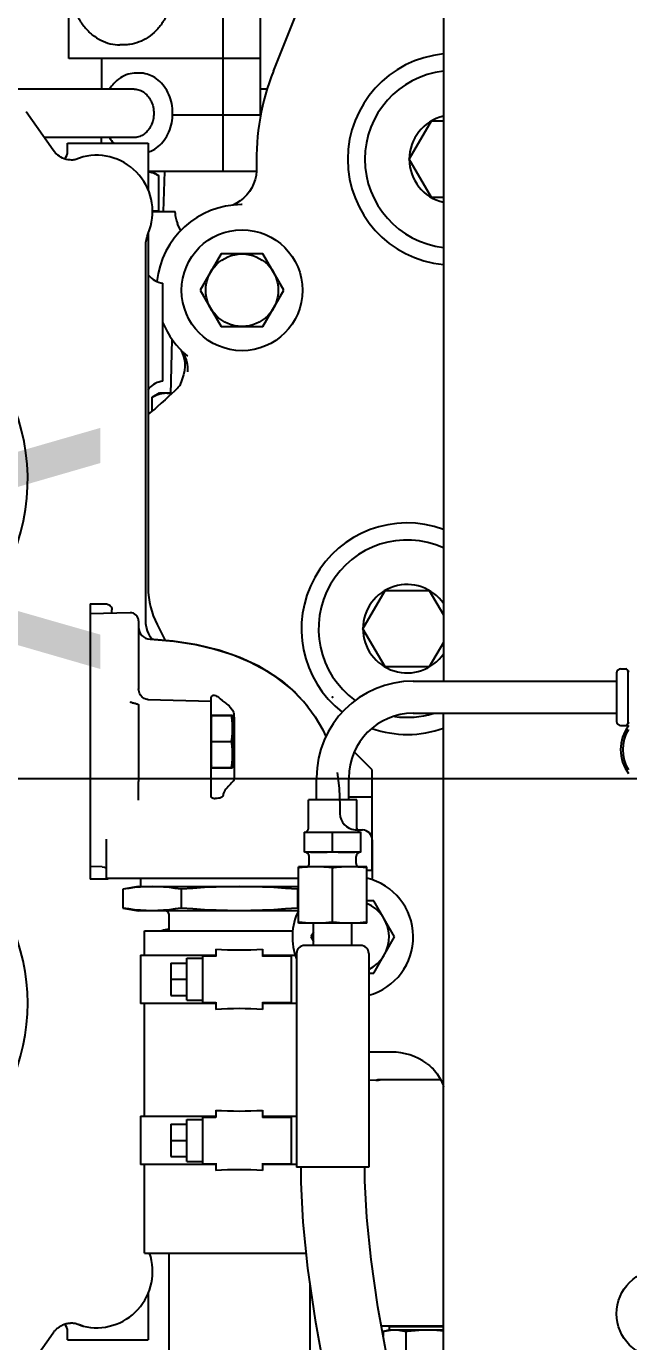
# Model space of a CAD drawing. Header units: millimetres. Extents: x 156850 to 204135, y 56350 to 74150.
# Drawn here: x 158803.9 to 158953.5, y 62657.6 to 62984 of the extents above; entities that cross this region are included whole.
import ezdxf
from ezdxf.enums import TextEntityAlignment as Align

# ---------------------------------------------------------------- set-up
doc = ezdxf.new("R2010")
doc.units = ezdxf.units.MM
doc.header["$LTSCALE"] = 150
doc.linetypes.add('X-2F-PLAN$0$CENTER', pattern=[2, 1.25, -0.25, 0.25, -0.25])
doc.layers.add('-----33 Equipment', color=5, linetype='Continuous')
doc.styles.add('X-2F-PLAN$0$ELEC', font='malgun.ttf')

# ---------------------------------------------------------------- blocks, each defined once
blk = doc.blocks.new('X-2F-PLAN$0$AUDIT_I_260115101451-0')
at = {"color": 0}
for p, q in [((295.22, -515.25), (304.79, -508.54)), ((294.9, -518.8), (297, -518.8)), ((297, -518.8), (297, -538.8)), ((115.52, -524.4), (114.36, -524.4)), ((181.48, -524.4), (115.52, -524.4)), ((117.39, -527.38), (117.48, -524.4)), ((180.45, -534.35), (180.19, -524.4)), ((182.64, -524.4), (181.48, -524.4)), ((182.67, -525.08), (182.67, -528.27)), ((124.24, -528.36), (114.5, -528.36)), ((114.5, -576.1), (114.5, -528.36)), ((107.18, -532.53), (106.5, -536.4)), ((111.82, -532.53), (107.18, -532.53)), ((112.5, -536.4), (111.82, -532.53)), ((21.5, -537.9), (43.5, -537.9)), ((21.5, -537.9), (21.5, -577.99)), ((55.5, -536.9), (43.5, -536.9)), ((43.5, -555.6), (43.5, -536.9)), ((55.5, -536.9), (55.5, -555.6)), ((55.5, -537.9), (83.5, -537.9)), ((95.5, -536.9), (83.5, -536.9)), ((83.5, -555.6), (83.5, -536.9)), ((95.5, -536.9), (95.5, -555.6)), ((95.5, -537.9), (101.5, -537.9)), ((101.5, -537.9), (101.5, -574.68)), ((106.5, -576.1), (106.5, -536.4)), ((112.47, -538.31), (112.38, -536.87)), ((112.5, -539.75), (112.47, -538.31)), ((112.5, -536.4), (112.5, -576.1)), ((112.5, -536.95), (114.5, -536.95)), ((133.95, -536.4), (138.54, -536.4)), ((157.6, -536.4), (138.55, -536.4)), ((178.45, -536.4), (161.55, -536.4)), ((178.59, -538.2), (271.52, -538.2)), ((158.94, -538.75), (158.53, -554.4)), ((177.52, -541), (173.57, -543.03)), ((274.55, -538.8), (186.65, -538.8)), ((235.82, -538.8), (236.17, -539.06)), ((236.17, -539.06), (235.83, -538.8)), ((264.18, -538.93), (264.36, -538.8)), ((264.18, -538.93), (264.36, -538.8)), ((297, -538.8), (285.41, -538.8)), ((21.5, -543.9), (-32.65, -543.9)), ((53.5, -544.4), (45.5, -544.4)), ((45.5, -544.4), (45.5, -548.4)), ((49.5, -544.4), (49.5, -548.4)), ((53.5, -544.4), (53.5, -548.4)), ((93.5, -544.4), (85.5, -544.4)), ((85.5, -544.4), (85.5, -548.4)), ((89.5, -544.4), (89.5, -548.4)), ((93.5, -544.4), (93.5, -548.4)), ((105.7, -543.9), (101.5, -543.9)), ((237.92, -542.4), (262.27, -542.4)), ((44.3, -548.4), (54.7, -548.4)), ((44.3, -548.4), (44.3, -552.4)), ((54.7, -548.4), (54.7, -552.4)), ((84.3, -548.4), (94.7, -548.4)), ((84.3, -548.4), (84.3, -552.4)), ((94.7, -548.4), (94.7, -552.4)), ((111.82, -546.97), (107.18, -546.97)), ((43.7, -552.4), (55.3, -552.4)), ((43.7, -552.4), (43.7, -555.6)), ((55.3, -552.4), (55.3, -555.6)), ((83.7, -552.4), (95.3, -552.4)), ((83.7, -552.4), (83.7, -555.6)), ((95.3, -552.4), (95.3, -555.6)), ((134.93, -554.4), (158.95, -554.4)), ((142, -554.55), (155, -554.55)), ((142, -554.55), (142, -559.7)), ((142.02, -554.55), (142.02, -559.43)), ((142.68, -554.4), (142.53, -554.55)), ((148.48, -554.55), (148.48, -559.43)), ((148.52, -554.55), (148.52, -559.43)), ((154.46, -554.55), (154.31, -554.4)), ((154.98, -554.55), (154.98, -559.43)), ((155, -554.55), (155, -559.7)), ((43.85, -555.6), (42.03, -555.6)), ((56.97, -555.6), (55.15, -555.6)), ((83.85, -555.6), (82.03, -555.6)), ((96.97, -555.6), (95.15, -555.6)), ((135.23, -557.4), (135.22, -557.4)), ((135.22, -557.4), (135.22, -557.4)), ((154.41, -560.11), (139.2, -560.11)), ((142, -559.43), (142.02, -559.43)), ((142, -559.7), (155, -559.7)), ((148.48, -559.43), (148.52, -559.43)), ((154.98, -559.43), (155, -559.43)), ((43.85, -567.2), (42.03, -567.2)), ((43.5, -575.65), (43.5, -567.2)), ((43.7, -567.2), (43.7, -574.4)), ((56.97, -567.2), (55.15, -567.2)), ((55.3, -567.2), (55.3, -574.4)), ((55.5, -567.2), (55.5, -575.65)), ((83.85, -567.2), (82.03, -567.2)), ((83.5, -575.65), (83.5, -567.2)), ((83.7, -567.2), (83.7, -574.4)), ((96.97, -567.2), (95.15, -567.2)), ((95.3, -567.2), (95.3, -574.4)), ((95.5, -567.2), (95.5, -575.29)), ((43.7, -574.4), (55.3, -574.4)), ((83.7, -574.4), (95.3, -574.4)), ((111.82, -575.83), (107.18, -575.83)), ((14.12, -578.9), (-32.65, -578.9)), ((132.5, -586.4), (130.61, -586.4)), ((126.61, -590.23), (126.56, -592.01)), ((124.06, -594.44), (114.5, -594.44))]:
    blk.add_line(p, q, dxfattribs=at)
for points in [[(293.13, -517.98), (293.3, -517.55), (293.51, -517.14), (293.74, -516.76), (293.99, -516.4), (294.27, -516.08), (294.55, -515.79)], [(294.55, -515.79), (294.88, -515.5), (295.22, -515.25)], [(292.91, -520.85), (292.9, -520.79), (292.88, -520.68), (292.85, -520.53), (292.83, -520.32), (292.81, -520.07), (292.81, -519.76), (292.82, -519.39), (292.88, -518.95), (292.98, -518.47), (293.13, -517.98)], [(293.25, -521.75), (293.15, -521.51), (293.07, -521.28), (292.99, -521.06), (292.91, -520.85)], [(114.33, -528.27), (114.33, -525.08), (114.33, -524.96), (114.33, -524.84), (114.33, -524.73), (114.34, -524.63), (114.34, -524.54), (114.35, -524.46), (114.36, -524.42), (114.36, -524.4)], [(182.64, -524.4), (182.64, -524.42), (182.65, -524.46), (182.66, -524.54), (182.66, -524.63), (182.67, -524.73), (182.67, -524.84), (182.67, -524.96), (182.67, -525.08)], [(114.5, -528.97), (114.46, -528.89), (114.38, -528.68), (114.34, -528.47), (114.33, -528.27)], [(117.39, -527.38), (117.31, -527.96), (117.16, -528.36)], [(182.67, -528.27), (182.66, -528.47), (182.62, -528.68), (182.54, -528.89), (182.44, -529.09), (182.3, -529.28), (182.13, -529.44), (181.94, -529.58), (181.72, -529.69), (181.48, -529.76), (181.22, -529.79)], [(106.62, -536.87), (106.75, -535.44), (106.94, -534), (107.18, -532.53)], [(112.38, -536.87), (112.25, -535.44), (112.06, -534), (111.82, -532.53)], [(158.11, -534.86), (158.07, -535.12), (158.03, -535.35), (157.98, -535.57), (157.93, -535.76), (157.89, -535.93), (157.84, -536.08), (157.78, -536.21), (157.72, -536.31), (157.66, -536.38), (157.6, -536.4)], [(158.11, -534.86), (158.16, -534.68), (158.22, -534.53), (158.29, -534.42), (158.37, -534.35)], [(106.5, -539.75), (106.53, -538.31), (106.62, -536.87)], [(138.54, -536.4), (138.54, -536.4), (138.55, -536.4)], [(158.94, -538.76), (158.96, -538.56), (159.03, -538.22), (159.21, -537.8), (159.52, -537.34), (159.97, -536.93), (160.52, -536.61)], [(160.52, -536.61), (161.13, -536.44), (161.55, -536.4)], [(173.84, -539.78), (174.42, -539.38), (175.19, -538.96), (176, -538.63), (176.85, -538.39), (177.72, -538.25), (178.59, -538.2)], [(271.52, -538.2), (272.31, -538.24), (273.09, -538.36), (273.86, -538.55), (274.6, -538.82)], [(107.18, -546.97), (106.94, -545.49), (106.75, -544.06), (106.62, -542.63), (106.53, -541.19), (106.5, -539.75)], [(111.82, -546.97), (112.06, -545.49), (112.25, -544.06), (112.38, -542.63), (112.47, -541.19), (112.5, -539.75)], [(173.88, -539.25), (173.39, -545.17), (172.57, -550.51), (171.46, -555.31), (170.06, -559.75), (168.27, -564.07), (166.02, -568.29), (163.44, -572.06), (160.68, -575.25), (157.74, -577.97), (157.12, -578.47)], [(157.12, -578.47), (158.45, -577.37), (161.65, -574.22), (164.57, -570.51), (167.17, -566.27), (169.38, -561.53), (171.16, -556.36), (172.5, -550.84), (173.41, -545.02), (173.88, -539.25)], [(237.92, -542.4), (237.84, -541.92), (237.72, -541.46), (237.56, -541), (237.36, -540.56), (237.11, -540.15), (236.83, -539.75), (236.51, -539.39), (236.17, -539.06)], [(264.18, -538.93), (263.8, -539.26), (263.46, -539.63), (263.15, -540.04), (262.88, -540.47), (262.66, -540.93), (262.49, -541.4), (262.36, -541.9), (262.27, -542.4)], [(106.5, -561.4), (106.53, -558.52), (106.62, -555.65), (106.75, -552.78), (106.94, -549.91), (107.18, -546.97)], [(112.5, -561.4), (112.47, -558.52), (112.38, -555.65), (112.25, -552.78), (112.06, -549.91), (111.82, -546.97)], [(134.33, -555.2), (134.36, -554.97), (134.44, -554.75), (134.56, -554.57), (134.73, -554.44), (134.93, -554.4)], [(158.95, -554.4), (159.18, -554.41), (159.39, -554.45), (159.57, -554.5), (159.72, -554.57), (159.85, -554.67), (159.94, -554.79), (160, -554.92), (160.01, -555.05), (159.98, -555.2)], [(135.22, -557.4), (135.03, -557.36), (134.86, -557.25), (134.71, -557.07), (134.58, -556.83), (134.48, -556.55), (134.4, -556.22), (134.35, -555.85), (134.34, -555.45)], [(135.42, -557.42), (135.32, -557.4), (135.22, -557.4)], [(136.66, -558.1), (136.36, -557.87), (136.03, -557.66), (135.72, -557.51), (135.42, -557.42)], [(139.2, -560.11), (138.97, -560.06), (138.72, -559.94), (138.48, -559.75), (138.22, -559.52), (137.94, -559.26), (137.64, -558.97), (137.33, -558.67), (137, -558.38), (136.66, -558.1)], [(157.99, -558.06), (157.8, -558.3), (157.59, -558.57), (157.33, -558.87), (157.01, -559.19), (156.65, -559.5), (156.25, -559.77), (155.82, -559.94)], [(158.72, -557.13), (158.53, -557.35), (158.35, -557.59), (157.99, -558.06)], [(159.51, -556.24), (159.12, -556.68), (158.72, -557.13)], [(159.78, -555.78), (159.67, -556.01), (159.51, -556.24)], [(159.98, -555.2), (159.88, -555.49), (159.78, -555.78)], [(107.18, -575.83), (106.94, -572.89), (106.75, -570.01), (106.62, -567.15), (106.53, -564.28), (106.5, -561.4)], [(111.82, -575.83), (112.06, -572.89), (112.25, -570.01), (112.38, -567.15), (112.47, -564.28), (112.5, -561.4)], [(145.25, -559.7), (144.18, -559.67), (143.11, -559.58), (142.02, -559.43)], [(148.48, -559.43), (147.39, -559.58), (146.32, -559.67), (145.25, -559.7)], [(151.75, -559.7), (150.68, -559.67), (149.61, -559.58), (148.52, -559.43)], [(154.98, -559.43), (153.89, -559.58), (152.82, -559.67), (151.75, -559.7)], [(155.82, -559.94), (155.35, -560.03), (154.88, -560.09), (154.41, -560.11)], [(107.14, -576.1), (107.18, -575.83)], [(111.86, -576.1), (111.82, -575.83)], [(157.12, -578.47), (154.65, -580.25), (151.4, -582.14), (149.73, -582.89)], [(140.8, -585.68), (136.89, -586.21), (132.5, -586.4)], [(126.61, -590.23), (126.61, -590.23), (126.61, -590.2), (126.61, -590.15)]]:
    blk.add_lwpolyline(points, dxfattribs=at)
for centre, radius, start, end in [((213.5, -459.4), 49.5, 244.7887, 350.3592), ((83.5, -459.4), 49.5, 208.7645, 306.7902), ((294.9, -516.3), 2.5, 224.0752, 270), ((17, -525.9), 14, 166.4702, 288.7662), ((280, -525.9), 14, 247.3287, 13.5298), ((178.45, -534.4), 2, 270, 1.5), ((176.88, -539.4), 3, 90, 177.1712), ((186.65, -558.8), 20, 90, 117.1464), ((105.7, -543.1), 0.8, 270, 0), ((130.61, -590.4), 4, 90, 176.4306), ((124.06, -591.94), 2.5, 270, 358.5)]:
    blk.add_arc(centre, radius, start, end, dxfattribs=at)
for centre, major_axis, ratio, start_param, end_param in [((52.21, -547.15), (46.96, -28.34), 0.661589, -3.050774, -3.02479), ((244.79, -547.15), (46.96, 28.34), 0.661589, -0.116802, -0.090819), ((148.5, -529.13), (50, 0), 0.017455, -0.880419, -0.857455), ((95.86, -544.2), (-4.25, -4.25), 0.998783, 2.406273, 2.703402), ((36.75, -561.4), (0, -23.5), 0.23205, 1.321411, 1.820182), ((62.25, -561.4), (0, -23.5), 0.23205, -1.820182, -1.321411), ((76.75, -561.4), (0, -23.5), 0.23205, 1.321411, 1.820182), ((102.25, -561.4), (0, -23.5), 0.23205, -1.820182, -1.321411), ((148.5, -845.86), (11.44, -572.83), 0.016937, -2.103323, -2.102812)]:
    blk.add_ellipse(centre, major_axis=major_axis, ratio=ratio, start_param=start_param, end_param=end_param, dxfattribs=at)
blk = doc.blocks.new('X-2F-PLAN$0$A$C73FA2420')
at = {"color": 0, "linetype": 'Continuous'}
for p, q in [((3214.13, 607.58), (3214.13, 651.79)), ((2895.94, 634.34), (2905.52, 627.63)), ((3202.13, 607.58), (3202.13, 629.86)), ((2903.73, 624.08), (2905.83, 624.08)), ((2903.73, 624.08), (2903.73, 604.08)), ((3221.73, 623.79), (3239.73, 623.79)), ((3221.73, 576.2), (3221.73, 623.79)), ((3200.73, 615.63), (3202.13, 615.63)), ((3221.73, 615.63), (3214.13, 615.63)), ((3225.13, 610.01), (3225.13, 611.08)), ((2915.33, 604.08), (2903.73, 604.08)), ((3133.35, 604.08), (3134.56, 602.66)), ((3193.73, 577.18), (3193.73, 604.08)), ((3218.13, 606.28), (3218.13, 607)), ((3134.15, 603.13), (3137.66, 603.13)), ((3134.75, 602.44), (3134.56, 602.66)), ((3137.66, 603.13), (3138.73, 601.28)), ((3138.73, 601.28), (3138.73, 598.45)), ((3183.73, 602.98), (3183.73, 597.4)), ((3183.93, 602.99), (3183.93, 601.42)), ((3183.93, 601.42), (3192.66, 601.42)), ((3192.66, 601.42), (3193.73, 603.28)), ((3138.35, 598.46), (3151.97, 598.1)), ((3183.45, 597.39), (3183.73, 597.4)), ((3183.73, 600.3), (3193.73, 599.96)), ((3207.73, 598.07), (3207.73, 576.2)), ((3139.74, 597), (3139.71, 597.02)), ((3140.55, 596.2), (3140.55, 596.21)), ((3141.98, 595.74), (3140.55, 596.2)), ((3140.75, 596.17), (3140.65, 596.23)), ((3140.83, 596.11), (3140.75, 596.17)), ((3143.23, 595.33), (3141.98, 595.74)), ((3144.3, 595.07), (3143.22, 595.33)), ((3146.06, 594.99), (3146.07, 594.99)), ((3147.93, 594.39), (3147.87, 594.33)), ((3180.58, 596.75), (3180.8, 596.84)), ((3180.58, 596.75), (3180.58, 596.75)), ((3180.79, 596.84), (3180.8, 596.84)), ((3164.23, 591.17), (3155.23, 585.97)), ((3173.23, 585.97), (3164.23, 591.17)), ((3155.23, 585.97), (3155.23, 575.58)), ((3173.23, 575.58), (3173.23, 585.97)), ((3193.73, 585.45), (3239.73, 585.45)), ((3185.48, 580.76), (3185.48, 580.89)), ((3185.48, 580.89), (3185.48, 580.89)), ((3155.23, 575.58), (3164.23, 570.39)), ((3164.23, 570.39), (3173.23, 575.58)), ((3207.39, 576.2), (3239.73, 576.2)), ((3214.13, 574.53), (3214.13, 576.2)), ((3218.59, 572.98), (3262.95, 555.25)), ((2999.63, 567.23), (2946.63, 567.23)), ((2946.63, 549.33), (2946.63, 567.23)), ((3001.63, 551.33), (3001.63, 565.23)), ((3007.13, 566.78), (3021.13, 566.78)), ((3007.13, 549.78), (3007.13, 566.78)), ((3021.13, 549.78), (3021.13, 566.78)), ((3024.73, 565.28), (3029.73, 565.28)), ((3024.73, 551.28), (3024.73, 565.28)), ((3029.73, 565.28), (3029.73, 551.28)), ((3001.63, 563.03), (3007.13, 563.03)), ((3003.73, 563.67), (3002.62, 563.03)), ((3004.85, 563.03), (3003.73, 563.67)), ((3021.13, 564.53), (3021.23, 564.42)), ((3021.94, 564.13), (3023.73, 564.13)), ((3030.73, 564.28), (3037.73, 564.28)), ((3037.73, 552.28), (3037.73, 564.28)), ((3037.73, 562.28), (3043.23, 562.28)), ((3007.36, 558.28), (3020.89, 558.28)), ((3024.92, 558.28), (3029.73, 558.28)), ((3001.63, 553.53), (3007.13, 553.53)), ((3021.13, 552.03), (3021.23, 552.13)), ((3021.94, 552.43), (3023.73, 552.43)), ((3030.73, 552.28), (3037.73, 552.28)), ((3037.73, 554.28), (3043.23, 554.28)), ((3038.42, 548.48), (3038.42, 554.28)), ((3045.23, 548.48), (3049.66, 552.91)), ((2999.63, 549.33), (2946.63, 549.33)), ((2968.18, 549.33), (2968.23, 547.31)), ((2975.18, 549.33), (2975.18, 543.71)), ((2994.73, 549.33), (2994.73, 548.08)), ((3007.13, 549.78), (3021.13, 549.78)), ((3012.73, 548.08), (3012.73, 549.78)), ((3020.23, 548.48), (3020.23, 549.78)), ((3020.23, 548.48), (3045.23, 548.48)), ((3024.73, 551.28), (3029.73, 551.28)), ((3070.73, 545.26), (3080.23, 550.75)), ((3080.23, 550.75), (3089.73, 545.26)), ((2905.84, 545.75), (2904.64, 545.75)), ((2905.86, 545.68), (2906.23, 544.28)), ((2907.23, 546.21), (2907.23, 530.78)), ((2968.23, 547.06), (2968.23, 547.09)), ((2968.23, 532), (2968.23, 547.06)), ((2994.73, 548.08), (3003.73, 542.89)), ((3003.73, 542.89), (3012.73, 548.08)), ((3070.73, 534.29), (3070.73, 545.26)), ((3089.73, 545.26), (3089.73, 534.29)), ((2906.23, 544.28), (2906.23, 530.78)), ((2906.23, 544.18), (2907.05, 544.18)), ((2907.05, 544.18), (2907.05, 530.78)), ((2905.84, 540.14), (2901.13, 540.14)), ((3187.23, 533.76), (3196.73, 539.25)), ((3196.73, 539.25), (3206.23, 533.76)), ((3059.23, 538.28), (3059.23, 487.78)), ((3067.23, 538.28), (3067.23, 487.78)), ((3076.82, 530.78), (3070.73, 534.29)), ((3089.73, 534.29), (3083.65, 530.78)), ((3187.23, 530.78), (3187.23, 533.76)), ((3206.23, 533.76), (3206.23, 530.78)), ((2837.21, 530.78), (3059.23, 530.78)), ((3411.23, 530.78), (3067.23, 530.78)), ((3056.23, 486.78), (3056.23, 485.53)), ((3069.23, 487.78), (3057.23, 487.78)), ((3070.23, 486.78), (3070.23, 485.53)), ((3056.63, 484.93), (3069.83, 484.93))]:
    blk.add_line(p, q, dxfattribs=at)
for points in [[(2898.39, 544.62), (2911.93, 547.06), (2923.7, 548.76), (2934.07, 549.81), (2943.22, 550.29), (2946.63, 550.3)], [(2946.63, 566.2), (2942.81, 566.18), (2932.94, 565.67), (2921.55, 564.52), (2908.59, 562.63), (2893.99, 559.95)], [(3139.71, 597.02), (3139.19, 597.57), (3138.54, 598.26), (3137.82, 599.04), (3137.04, 599.89), (3136.2, 600.82), (3135.31, 601.82), (3134.75, 602.44)], [(3140.65, 596.23), (3140.54, 596.31), (3140.4, 596.41), (3140.25, 596.53), (3140.08, 596.68), (3139.89, 596.84), (3139.74, 597)], [(3146.06, 594.99), (3145.29, 594.97), (3144.3, 595.07)], [(3149.3, 595.89), (3148.7, 595.61), (3147.81, 595.3), (3146.9, 595.09), (3146.07, 594.99)], [(3179.03, 596), (3179.63, 596.32), (3180.58, 596.75)], [(3194.79, 577.15), (3193.82, 577.17), (3192.73, 577.3), (3191.67, 577.54), (3190.64, 577.9), (3189.66, 578.38), (3188.73, 578.95), (3187.88, 579.63), (3187.1, 580.39), (3186.41, 581.23), (3185.81, 582.15), (3185.35, 583.07)], [(2971.26, 533.64), (2970.99, 533.36), (2970.6, 532.99), (2970.19, 532.66), (2969.79, 532.35), (2969.38, 532.07), (2968.96, 531.81), (2968.54, 531.58), (2968.13, 531.37), (2967.72, 531.19), (2967.31, 531.02), (2966.91, 530.87), (2966.63, 530.78)], [(2972.33, 534.94), (2972.18, 534.73), (2971.82, 534.28), (2971.45, 533.85), (2971.26, 533.64)]]:
    blk.add_lwpolyline(points, dxfattribs=at)
for centre, radius in [((3164.23, 580.78), 15), ((3164.23, 580.78), 9), ((2910.23, 476.78), 11)]:
    blk.add_circle(centre, radius, dxfattribs=at)
for centre, radius, start, end in [((2905.83, 626.58), 2.5, 270, 315.9248), ((3164.23, 580.78), 21.24, 0.3065, 84.2072), ((3164.23, 580.78), 21.24, 111.8244, 140.1572), ((3183.73, 589.4), 8, 92, 111.537), ((3196.73, 518.28), 58.9, 68.2182, 91.8874), ((3003.73, 553.28), 15, 64.2984, 111.4595), ((2999.63, 565.23), 2, 0, 90), ((3023.73, 565.13), 1, 270, 0), ((3030.73, 565.28), 1, 180, 270), ((3080.23, 539.78), 26.25, 339.9408, 142.1307), ((3021.94, 565.13), 1, 225, 270), ((3043.23, 538.28), 24, 0, 90), ((3080.23, 539.78), 22, 335.7844, 144.1315), ((3021.94, 551.43), 1, 90, 135), ((3023.73, 551.43), 1, 0, 90), ((3030.73, 551.28), 1, 90, 180), ((3043.23, 538.28), 16, 0, 90), ((3196.73, 528.28), 26.25, 5.4672, 174.5328), ((3003.73, 553.28), 15, 195.2833, 346.4907), ((3003.73, 553.28), 9, 206.1228, 337.0713), ((2999.63, 551.33), 2, 270, 0), ((3080.23, 539.78), 26.25, 160.5054, 200.0592), ((3080.23, 539.78), 10.97, 304.5582, 235.4418), ((3196.73, 528.28), 22, 6.5414, 173.4586), ((2907.48, 544.43), 0.5, 210, 239.5462), ((2960.23, 543.71), 14.94, 324.05, 0), ((3080.23, 539.78), 22, 171.8363, 197.0387), ((3196.73, 528.28), 10.97, 13.2186, 166.7814), ((3050.23, 476.78), 10, 53.364, 126.6207), ((3057.23, 486.78), 1, 90, 180), ((3069.23, 486.78), 1, 0, 90), ((3050.23, 476.78), 9.5, 58.1047, 121.9232), ((3056.83, 485.53), 0.6, 180, 270), ((3056.63, 484.33), 0.6, 49.4521, 90), ((3069.83, 484.33), 0.6, 90, 130.5479), ((3069.63, 485.53), 0.6, 270, 0)]:
    blk.add_arc(centre, radius, start, end, dxfattribs=at)
for points, start_tangent, end_tangent in [([(2905.52, 627.63), (2905.86, 627.38), (2906.18, 627.09)], (0.819152, -0.573576), (0.726208, -0.687475)), ([(2906.18, 627.09), (2906.47, 626.8), (2906.74, 626.47), (2907, 626.12), (2907.23, 625.74), (2907.43, 625.33), (2907.61, 624.9)], (0.726208, -0.687475), (0.334302, -0.942466)), ([(2907.61, 624.9), (2907.76, 624.41), (2907.86, 623.93), (2907.91, 623.49), (2907.93, 623.12), (2907.92, 622.81), (2907.91, 622.55), (2907.88, 622.35), (2907.86, 622.19), (2907.84, 622.09), (2907.82, 622.03)], (0.334302, -0.942466), (-0.315205, -0.949023)), ([(2907.12, 620.25), (2907.29, 620.68), (2907.48, 621.13)], (0.359252, 0.933241), (0.395125, 0.918628)), ([(2907.82, 622.03), (2907.75, 621.82), (2907.67, 621.6), (2907.58, 621.37), (2907.48, 621.13)], (-0.315205, -0.949023), (-0.395125, -0.918628)), ([(3238.13, 623.39), (3237.17, 623.25), (3234.35, 622.54), (3231.76, 621.38), (3229.49, 619.83), (3227.63, 617.95), (3226.26, 615.8), (3225.42, 613.49), (3225.13, 611.08)], (-0.993883, -0.110435), (0, -1)), ([(3202.11, 613.66), (3200.75, 612.64), (3200.73, 612.61)], (-0.84663, -0.532181), (-0.736782, -0.67613)), ([(3218.13, 607), (3218.13, 607.07), (3217.82, 609.08), (3216.94, 610.97), (3215.54, 612.61), (3214.16, 613.66)], (0.000283, 1), (-0.846654, 0.532144)), ([(3214.13, 607.58), (3213.99, 606.52), (3213.43, 605.28), (3212.48, 604.21), (3211.22, 603.38), (3209.74, 602.86), (3208.13, 602.69), (3206.53, 602.86), (3205.04, 603.38), (3203.78, 604.21), (3202.84, 605.28), (3202.28, 606.52), (3202.13, 607.58)], (-0.000319, -1), (-0.000319, 1)), ([(3238.63, 597.84), (3235.79, 598.3), (3233.1, 599.2), (3230.68, 600.51), (3228.61, 602.17), (3226.98, 604.13), (3225.84, 606.31), (3225.23, 608.62), (3225.13, 610.01)], (-0.996657, 0.0817), (-0.000042, 1)), ([(3193.67, 604.07), (3193.61, 603.75), (3193.24, 602.59), (3192.66, 601.42)], (-0.152433, -0.988314), (-0.5, -0.866025)), ([(3198.5, 604.07), (3199.1, 602.73)], (0.317355, -0.948307), (0.49788, -0.867246)), ([(3217.17, 602.72), (3217.85, 604.31), (3218.13, 606.28)], (0.498103, 0.867118), (0, 1)), ([(3137.66, 603.13), (3138.04, 602.42), (3138.34, 601.72), (3138.51, 601.21)], (0.5, -0.866025), (0.27548, -0.961307)), ([(3138.51, 601.21), (3138.56, 601.03), (3138.69, 600.35), (3138.73, 599.67)], (0.27548, -0.961307), (0, -1)), ([(3199.1, 602.73), (3199.27, 602.44), (3200.64, 600.8), (3202.45, 599.47), (3204.59, 598.54), (3206.95, 598.07), (3207.73, 598.02)], (0.49788, -0.867246), (0.99945, -0.03317)), ([(3209.36, 598.07), (3211.71, 598.55), (3213.84, 599.49), (3215.64, 600.81), (3217, 602.45), (3217.17, 602.72)], (0.99483, 0.101558), (0.498103, 0.867118)), ([(3138.73, 599.67), (3138.69, 598.99), (3138.59, 598.45)], (0, -1), (-0.223572, -0.974688)), ([(3207.73, 598.02), (3209.3, 598.07)], (0.99945, -0.03317), (0.995347, 0.096357)), ([(3209.3, 598.07), (3209.36, 598.07)], (0.995347, 0.096357), (0.99483, 0.101558)), ([(3143.98, 594.2), (3145.09, 594.24), (3146.09, 594.38), (3146.98, 594.6), (3147.74, 594.86), (3148.37, 595.14), (3148.85, 595.39)], (0.999964, -0.008434), (0.870544, 0.49209)), ([(3007.13, 562.53), (3007.14, 563.38), (3007.17, 564.22), (3007.21, 565.06), (3007.28, 565.91), (3007.36, 566.78)], (0, 1), (0.101279, 0.994858)), ([(3021.13, 562.53), (3021.12, 563.38), (3021.09, 564.22), (3021.04, 565.06), (3020.98, 565.91), (3020.89, 566.78)], (0, 1), (-0.101279, 0.994858)), ([(3024.92, 565.28), (3024.82, 564.1), (3024.76, 562.94), (3024.73, 561.78)], (-0.101279, -0.994858), (0, -1)), ([(3007.36, 558.28), (3007.28, 559.14), (3007.21, 559.99), (3007.17, 560.83), (3007.14, 561.68), (3007.13, 562.53)], (-0.101279, 0.994858), (0, 1)), ([(3020.89, 558.28), (3020.98, 559.14), (3021.04, 559.99), (3021.09, 560.83), (3021.12, 561.68), (3021.13, 562.53)], (0.101279, 0.994858), (0, 1)), ([(3024.73, 561.78), (3024.76, 560.62), (3024.82, 559.46), (3024.92, 558.28)], (0, -1), (0.101279, -0.994858)), ([(3007.13, 554.03), (3007.14, 554.88), (3007.17, 555.72), (3007.21, 556.56), (3007.28, 557.41), (3007.36, 558.28)], (0, 1), (0.101279, 0.994858)), ([(3021.13, 554.03), (3021.12, 554.88), (3021.09, 555.72), (3021.04, 556.56), (3020.98, 557.41), (3020.89, 558.28)], (0, 1), (-0.101279, 0.994858)), ([(3024.92, 558.28), (3024.82, 557.1), (3024.76, 555.94), (3024.73, 554.78)], (-0.101279, -0.994858), (0, -1)), ([(3007.36, 549.78), (3007.28, 550.64), (3007.21, 551.49), (3007.17, 552.33), (3007.14, 553.18), (3007.13, 554.03)], (-0.101279, 0.994858), (0, 1)), ([(3020.89, 549.78), (3020.98, 550.64), (3021.04, 551.49), (3021.09, 552.33), (3021.12, 553.18), (3021.13, 554.03)], (0.101279, 0.994858), (0, 1)), ([(3024.73, 554.78), (3024.76, 553.62), (3024.82, 552.46), (3024.92, 551.28)], (0, -1), (0.101279, -0.994858)), ([(2905.84, 545.75), (2905.86, 545.68)], (0.253721, -0.967277), (0.249742, -0.968312)), ([(2905.86, 545.68), (2906.05, 544.8), (2906.14, 544.26)], (0.249742, -0.968312), (0.136392, -0.990655)), ([(2968.16, 547.55), (2968.17, 547.48), (2968.18, 547.4)], (0.148324, -0.988939), (0.126835, -0.991924)), ([(2968.18, 547.41), (2968.21, 547.1)], (0.126836, -0.991924), (0.082135, -0.996621)), ([(2968.2, 547.31), (2968.18, 547.41)], (-0.242442, 0.970166), (-0.20603, 0.978546)), ([(2968.23, 547.09), (2968.23, 547.15), (2968.22, 547.23), (2968.2, 547.31)], (-0.025609, 0.999672), (-0.242514, 0.970148)), ([(2968.21, 547.1), (2968.21, 547.09)], (0.082135, -0.996621), (0.08058, -0.996748)), ([(2968.21, 547.09), (2968.23, 546.8), (2968.23, 546.49)], (0.08058, -0.996748), (0, -1)), ([(2906.23, 542.94), (2906.19, 542.02), (2906.05, 541.09), (2905.84, 540.14)], (0, -1), (-0.253721, -0.967277)), ([(2906.14, 544.26), (2906.15, 544.17)], (0.136392, -0.990655), (0.12704, -0.991898)), ([(2906.15, 544.17), (2906.19, 543.87), (2906.23, 542.94)], (0.12704, -0.991898), (0, -1)), ([(2905.84, 540.14), (2906.05, 538.29), (2906.19, 536.47), (2906.23, 534.66)], (0.132798, -0.991143), (0, -1)), ([(2906.23, 534.66), (2906.19, 532.84), (2906.05, 531.03), (2906.03, 530.78)], (0, -1), (-0.100846, -0.994902)), ([(2968.24, 531.43), (2968.24, 531.45), (2968.24, 531.59), (2968.24, 531.72), (2968.24, 531.83), (2968.24, 531.92), (2968.23, 532)], (-0.011702, 0.999932), (0, 1))]:
    blk.add_spline(points, degree=3, dxfattribs=dict(at, start_tangent=start_tangent, end_tangent=end_tangent))
at = {"color": 0, "linetype": 'X-2F-PLAN$0$CENTER'}
blk.add_point((3063.23, 558.28), dxfattribs=at)
at = {"color": 0}
blk.add_blockref('X-2F-PLAN$0$AUDIT_I_260115101451-0', (2903.73, 1142.88), dxfattribs=at)
blk = doc.blocks.new('X-2F-PLAN$0$zw$C47F')
at = {"layer": '-----33 Equipment'}
blk.add_lwpolyline([(5941.06, 2236.3), (6141.06, 2236.3), (6141.06, 1136.3), (5941.06, 1136.3)], close=True, dxfattribs=at)
at = {"layer": '-----33 Equipment', "ltscale": 2}
blk.add_lwpolyline([(6057.22, 1438.51, 0, 0, 0), (6057.22, 1513.51, 22.5, 0, 0), (6057.22, 1588.51, 0, 0, 0)], format="xyseb", dxfattribs=at)
at = {"layer": '-----33 Equipment'}
blk.add_blockref('X-2F-PLAN$0$A$C73FA2420', (2898.05, 848.02), dxfattribs=at)
at = {"layer": '-----33 Equipment', "style": 'X-2F-PLAN$0$ELEC', "width": 0.8}
blk.add_text('A', height=90, dxfattribs=at).set_placement((5998.24, 1509.18), align=Align.MIDDLE)

msp = doc.modelspace()

# ---------------------------------------------------------------- block references
at = {"layer": '-----33 Equipment', "rotation": 90.00000000000001}
msp.add_blockref('X-2F-PLAN$0$zw$C47F', (160286.3, 56856.22), dxfattribs=at)

doc.saveas('drawing.dxf')
